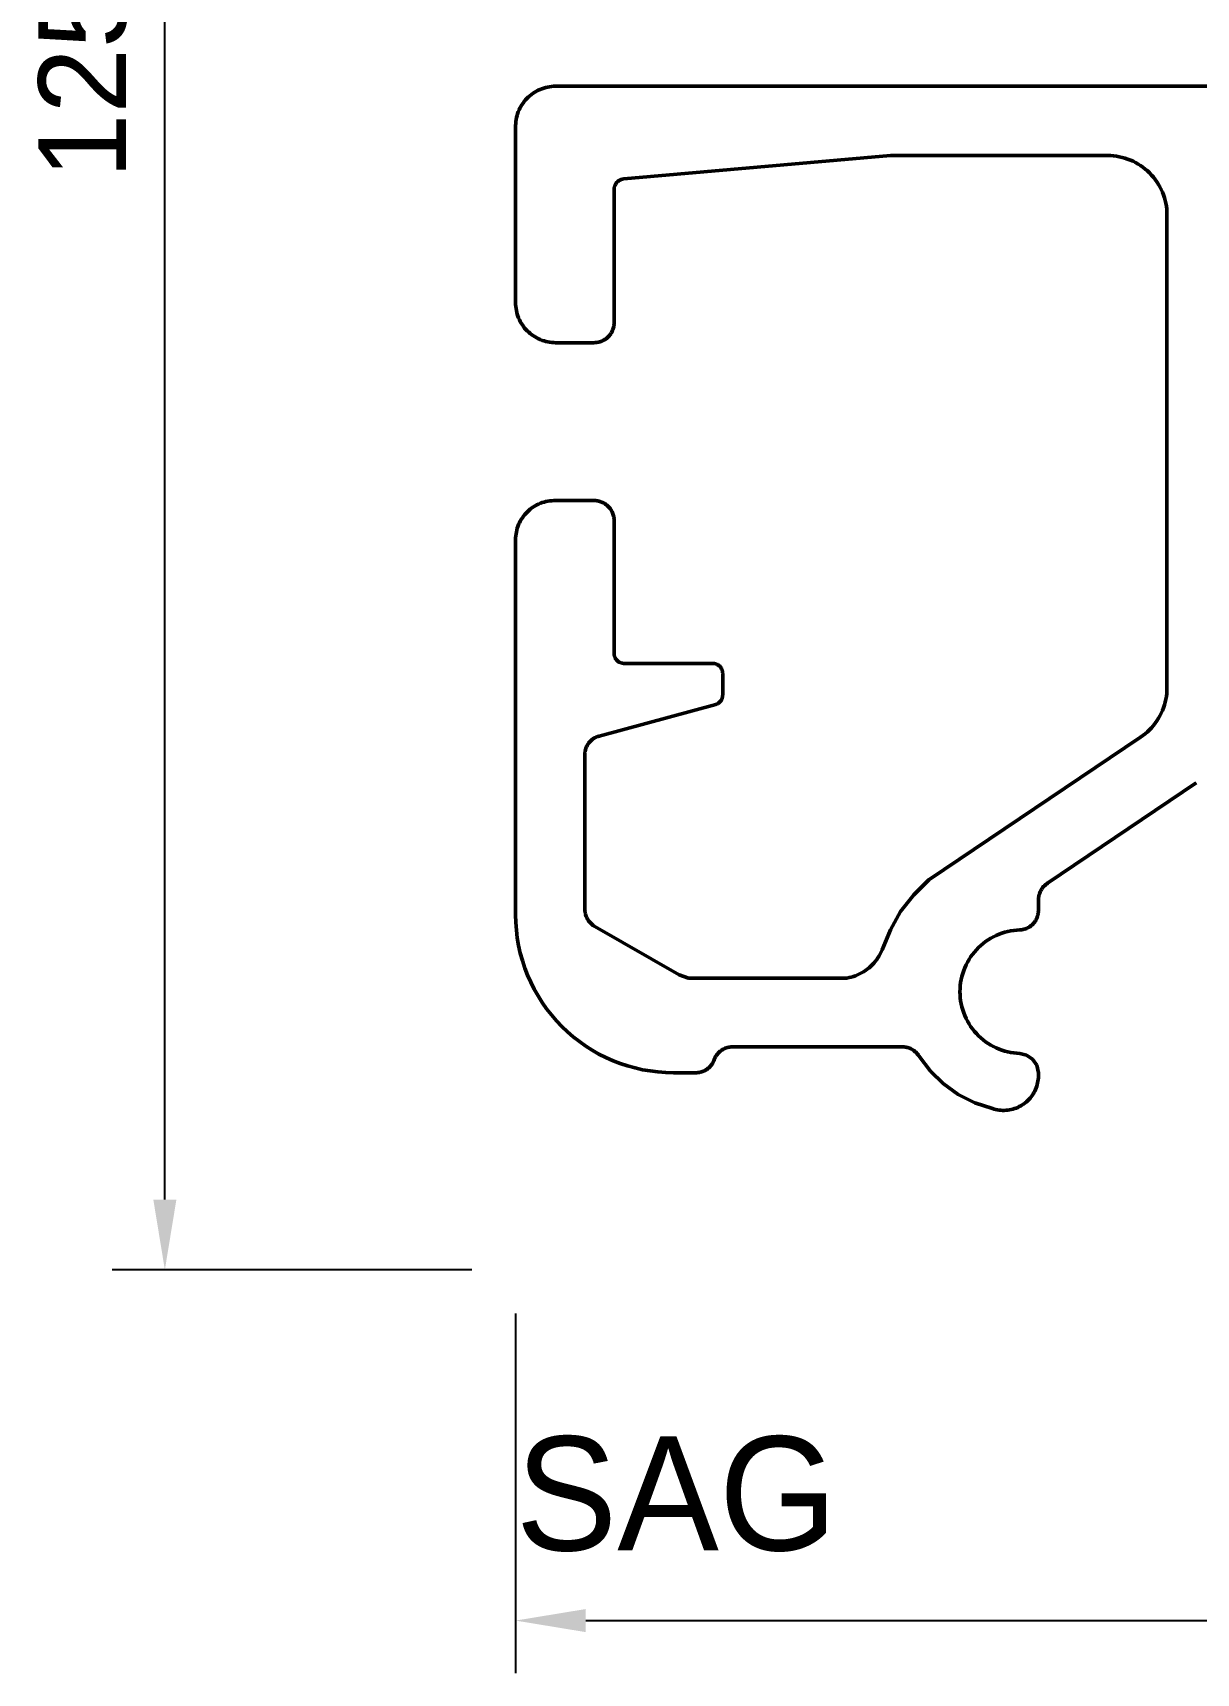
# Model space of a CAD drawing. Header units: metres. Extents: x -24 to 714, y -184 to 202.
# Drawn here: x 226.6 to 285.6, y -20.4 to 62.7 of the extents above; entities that cross this region are included whole.
import ezdxf

# ---------------------------------------------------------------- set-up
doc = ezdxf.new("R2010")
doc.units = ezdxf.units.M
doc.linetypes.add('KESIK', pattern=[3, 2, -1])
for name, color, linetype, lineweight in [('GIZLI', 8, 'KESIK', 35), ('GORUNEN', 7, 'Continuous', 50), ('OLCU', 4, 'Continuous', 25), ('YAZI', 3, 'Continuous', 25)]:
    doc.layers.add(name, color=color, linetype=linetype, lineweight=lineweight)
doc.dimstyles.new('PF_MM', dxfattribs={"dimtxt": 4.444445, "dimasz": 3.555556, "dimexe": 2.666667, "dimexo": 2.222222, "dimgap": 1.555556, "dimtad": 1, "dimdec": 1, "dimcen": 2.5, "dimclrd": 4, "dimclre": 4, "dimclrt": 3, "dimazin": 3, "dimtfac": 1, "dimtmove": 0, "dimatfit": 3})

msp = doc.modelspace()

# ---------------------------------------------------------------- linework, layer by layer
at = {"layer": 'GIZLI'}
for points in [[(251.111, 57.997), (251.116, 58.098), (251.126, 58.199), (251.14, 58.3), (251.16, 58.399), (251.185, 58.498), (251.215, 58.595), (251.249, 58.691), (251.288, 58.784), (251.332, 58.876), (251.38, 58.965), (251.433, 59.052), (251.49, 59.136), (251.551, 59.218), (251.616, 59.295), (251.685, 59.37), (251.758, 59.441), (251.834, 59.509), (251.913, 59.572), (251.996, 59.631), (252.081, 59.687), (252.169, 59.738), (252.259, 59.784), (252.352, 59.826), (252.446, 59.863), (252.543, 59.896), (252.64, 59.923), (252.739, 59.946), (252.839, 59.964), (252.94, 59.976), (253.042, 59.984), (253.143, 59.986)], [(253.143, 59.986), (333.619, 59.986)], [(251.111, 49.022), (251.111, 57.997)], [(270.119, 56.473), (256.605, 55.29)], [(281.125, 56.473), (270.119, 56.473)], [(281.125, 56.473), (281.273, 56.469), (281.42, 56.458), (281.566, 56.44), (281.712, 56.415), (281.856, 56.383), (281.998, 56.343), (282.138, 56.297), (282.276, 56.244), (282.411, 56.184), (282.542, 56.118), (282.671, 56.045), (282.795, 55.966), (282.916, 55.881), (283.032, 55.79), (283.144, 55.694), (283.251, 55.592), (283.353, 55.485), (283.449, 55.374), (283.54, 55.257), (283.625, 55.137), (283.704, 55.012), (283.776, 54.884), (283.843, 54.752), (283.902, 54.617), (283.955, 54.48), (284.002, 54.339), (284.041, 54.197), (284.073, 54.053), (284.099, 53.908), (284.117, 53.762), (284.128, 53.614), (284.131, 53.467)], [(256.106, 54.747), (256.107, 54.774), (256.109, 54.801), (256.113, 54.828), (256.117, 54.854), (256.123, 54.881), (256.131, 54.907), (256.139, 54.932), (256.149, 54.957), (256.16, 54.982), (256.172, 55.006), (256.186, 55.029), (256.2, 55.052), (256.216, 55.074), (256.233, 55.095), (256.25, 55.115), (256.269, 55.135), (256.289, 55.153), (256.309, 55.171), (256.331, 55.187), (256.353, 55.203), (256.376, 55.217), (256.399, 55.23), (256.423, 55.242), (256.448, 55.253), (256.473, 55.262), (256.499, 55.27), (256.525, 55.277), (256.552, 55.283), (256.578, 55.287), (256.605, 55.29)], [(256.106, 54.747), (256.106, 48.006)], [(284.131, 29.506), (284.131, 53.467)], [(253.143, 46.99), (253.043, 46.992), (252.944, 47), (252.845, 47.012), (252.747, 47.029), (252.649, 47.051), (252.553, 47.077), (252.459, 47.109), (252.366, 47.145), (252.274, 47.185), (252.185, 47.23), (252.098, 47.279), (252.014, 47.332), (251.933, 47.39), (251.854, 47.451), (251.779, 47.516), (251.706, 47.585), (251.638, 47.657), (251.572, 47.733), (251.511, 47.812), (251.454, 47.893), (251.4, 47.977), (251.351, 48.064), (251.306, 48.153), (251.266, 48.244), (251.23, 48.337), (251.199, 48.432), (251.172, 48.528), (251.15, 48.626), (251.133, 48.724), (251.121, 48.823), (251.114, 48.922), (251.111, 49.022)], [(256.106, 48.006), (256.105, 47.956), (256.102, 47.906), (256.095, 47.857), (256.087, 47.808), (256.076, 47.759), (256.063, 47.711), (256.047, 47.664), (256.029, 47.617), (256.009, 47.572), (255.986, 47.527), (255.962, 47.484), (255.935, 47.442), (255.907, 47.401), (255.876, 47.361), (255.843, 47.324), (255.809, 47.288), (255.773, 47.253), (255.735, 47.221), (255.696, 47.19), (255.655, 47.161), (255.613, 47.135), (255.569, 47.11), (255.525, 47.088), (255.479, 47.067), (255.433, 47.049), (255.385, 47.034), (255.337, 47.02), (255.289, 47.01), (255.24, 47.001), (255.19, 46.995), (255.14, 46.991), (255.09, 46.99)], [(255.09, 46.99), (253.143, 46.99)], [(251.111, 36.999), (251.114, 37.098), (251.121, 37.197), (251.133, 37.295), (251.15, 37.393), (251.172, 37.489), (251.199, 37.585), (251.231, 37.678), (251.267, 37.771), (251.307, 37.861), (251.352, 37.949), (251.402, 38.035), (251.455, 38.118), (251.513, 38.198), (251.575, 38.276), (251.64, 38.35), (251.709, 38.421), (251.781, 38.489), (251.857, 38.553), (251.936, 38.612), (252.017, 38.668), (252.102, 38.72), (252.189, 38.768), (252.278, 38.811), (252.369, 38.85), (252.462, 38.884), (252.556, 38.913), (252.652, 38.938), (252.749, 38.958), (252.847, 38.973), (252.945, 38.983), (253.044, 38.989), (253.143, 38.989)], [(253.143, 38.989), (255.133, 38.989)], [(255.133, 38.989), (255.183, 38.986), (255.233, 38.98), (255.282, 38.972), (255.331, 38.961), (255.379, 38.948), (255.427, 38.932), (255.474, 38.914), (255.52, 38.894), (255.565, 38.872), (255.608, 38.848), (255.651, 38.821), (255.692, 38.792), (255.732, 38.762), (255.77, 38.729), (255.806, 38.694), (255.841, 38.658), (255.874, 38.62), (255.905, 38.581), (255.934, 38.54), (255.961, 38.498), (255.985, 38.454), (256.008, 38.41), (256.028, 38.364), (256.047, 38.317), (256.062, 38.269), (256.076, 38.221), (256.087, 38.172), (256.095, 38.123), (256.102, 38.073), (256.105, 38.023), (256.106, 37.973)], [(256.106, 37.973), (256.106, 31.242)], [(251.111, 17.992), (251.111, 36.999)], [(256.614, 30.734), (256.59, 30.735), (256.565, 30.736), (256.54, 30.739), (256.515, 30.744), (256.491, 30.749), (256.467, 30.756), (256.443, 30.764), (256.42, 30.773), (256.397, 30.783), (256.375, 30.794), (256.353, 30.806), (256.332, 30.82), (256.312, 30.834), (256.292, 30.849), (256.273, 30.866), (256.255, 30.883), (256.238, 30.901), (256.222, 30.92), (256.206, 30.939), (256.192, 30.96), (256.179, 30.981), (256.166, 31.003), (256.155, 31.025), (256.145, 31.048), (256.136, 31.071), (256.128, 31.095), (256.122, 31.119), (256.116, 31.143), (256.112, 31.167), (256.109, 31.192), (256.107, 31.217), (256.106, 31.242)], [(256.614, 30.734), (261.144, 30.734)], [(261.144, 30.734), (261.169, 30.731), (261.194, 30.727), (261.219, 30.722), (261.243, 30.715), (261.267, 30.708), (261.291, 30.699), (261.314, 30.689), (261.337, 30.678), (261.359, 30.665), (261.38, 30.652), (261.401, 30.638), (261.421, 30.622), (261.44, 30.606), (261.458, 30.589), (261.476, 30.571), (261.492, 30.552), (261.508, 30.532), (261.523, 30.511), (261.536, 30.49), (261.549, 30.468), (261.56, 30.446), (261.57, 30.423), (261.58, 30.399), (261.588, 30.375), (261.594, 30.351), (261.6, 30.326), (261.604, 30.301), (261.607, 30.276), (261.609, 30.251), (261.61, 30.226)], [(261.61, 30.226), (261.61, 29.125)], [(261.61, 29.125), (261.609, 29.102), (261.608, 29.078), (261.605, 29.055), (261.601, 29.031), (261.596, 29.008), (261.589, 28.985), (261.582, 28.963), (261.574, 28.941), (261.564, 28.919), (261.554, 28.898), (261.542, 28.877), (261.53, 28.857), (261.516, 28.837), (261.502, 28.819), (261.487, 28.801), (261.47, 28.783), (261.453, 28.767), (261.436, 28.751), (261.417, 28.736), (261.398, 28.722), (261.378, 28.709), (261.358, 28.697), (261.337, 28.686), (261.315, 28.676), (261.293, 28.668), (261.271, 28.66)], [(284.131, 29.506), (284.128, 29.358), (284.117, 29.21), (284.099, 29.063), (284.073, 28.917), (284.041, 28.772), (284.001, 28.629), (283.955, 28.488), (283.902, 28.35), (283.842, 28.214), (283.776, 28.081), (283.703, 27.952), (283.624, 27.827), (283.538, 27.705), (283.447, 27.588), (283.351, 27.476), (283.249, 27.368), (283.142, 27.265), (283.03, 27.168), (282.913, 27.077), (282.792, 26.991)], [(261.271, 28.66), (255.344, 27.051)], [(254.625, 26.12), (254.626, 26.167), (254.629, 26.213), (254.635, 26.26), (254.643, 26.306), (254.653, 26.352), (254.666, 26.397), (254.68, 26.442), (254.697, 26.485), (254.716, 26.528), (254.737, 26.57), (254.76, 26.611), (254.785, 26.651), (254.812, 26.689), (254.84, 26.727), (254.871, 26.762), (254.903, 26.796), (254.937, 26.829), (254.972, 26.86), (255.009, 26.889), (255.047, 26.916), (255.086, 26.941), (255.127, 26.965), (255.169, 26.986), (255.211, 27.006), (255.255, 27.023), (255.299, 27.038), (255.344, 27.051)], [(272.066, 19.77), (282.792, 26.991)], [(254.625, 26.12), (254.625, 18.246)], [(285.613, 24.68), (278.077, 19.6)], [(271.304, 19.008), (272.066, 19.77)], [(277.612, 18.754), (277.615, 18.806), (277.62, 18.859), (277.628, 18.911), (277.639, 18.963), (277.652, 19.014), (277.668, 19.064), (277.686, 19.114), (277.707, 19.163), (277.73, 19.21), (277.755, 19.256), (277.783, 19.301), (277.813, 19.345), (277.845, 19.387), (277.879, 19.427), (277.915, 19.466), (277.953, 19.502), (277.993, 19.537), (278.034, 19.57), (278.077, 19.6)], [(270.627, 18.161), (271.304, 19.008)], [(277.612, 18.754), (277.612, 18.203)], [(259.112, 9.991), (258.72, 10), (258.328, 10.029), (257.938, 10.077), (257.551, 10.144), (257.168, 10.23), (256.79, 10.335), (256.417, 10.458), (256.05, 10.6), (255.691, 10.759), (255.34, 10.935), (254.999, 11.129), (254.667, 11.339), (254.346, 11.565), (254.036, 11.807), (253.739, 12.063), (253.455, 12.334), (253.184, 12.619), (252.927, 12.916), (252.686, 13.225), (252.46, 13.547), (252.249, 13.878), (252.056, 14.22), (251.879, 14.571), (251.72, 14.93), (251.579, 15.296), (251.456, 15.669), (251.351, 16.048), (251.265, 16.431), (251.198, 16.818), (251.15, 17.207), (251.121, 17.599), (251.111, 17.992)], [(255.133, 17.399), (255.091, 17.424), (255.05, 17.452), (255.011, 17.481), (254.973, 17.513), (254.937, 17.546), (254.902, 17.581), (254.869, 17.617), (254.838, 17.655), (254.809, 17.695), (254.782, 17.735), (254.756, 17.777), (254.733, 17.821), (254.712, 17.865), (254.693, 17.91), (254.676, 17.957), (254.662, 18.004), (254.65, 18.051), (254.64, 18.099), (254.633, 18.148), (254.628, 18.197), (254.625, 18.246)], [(270.119, 17.23), (270.627, 18.161)], [(277.612, 18.203), (277.611, 18.155), (277.607, 18.108), (277.601, 18.06), (277.593, 18.013), (277.582, 17.966), (277.57, 17.92), (277.554, 17.874), (277.537, 17.829), (277.518, 17.785), (277.496, 17.743), (277.472, 17.701), (277.447, 17.66), (277.419, 17.621), (277.389, 17.583), (277.358, 17.547), (277.325, 17.513), (277.29, 17.48), (277.253, 17.448), (277.216, 17.419), (277.176, 17.391), (277.136, 17.366), (277.094, 17.342), (277.051, 17.321), (277.007, 17.302), (276.962, 17.284), (276.916, 17.27), (276.87, 17.257), (276.823, 17.247), (276.776, 17.239), (276.728, 17.233), (276.68, 17.23)], [(255.133, 17.399), (259.408, 14.944)], [(269.695, 16.214), (270.119, 17.23)], [(276.68, 10.964), (276.525, 10.973), (276.37, 10.989), (276.216, 11.013), (276.063, 11.044), (275.912, 11.083), (275.764, 11.13), (275.617, 11.184), (275.474, 11.245), (275.334, 11.313), (275.197, 11.388), (275.065, 11.469), (274.936, 11.557), (274.812, 11.652), (274.693, 11.752), (274.579, 11.858), (274.47, 11.97), (274.368, 12.087), (274.271, 12.209), (274.18, 12.336), (274.096, 12.467), (274.018, 12.602), (273.947, 12.741), (273.883, 12.883), (273.826, 13.028), (273.777, 13.176), (273.735, 13.326), (273.7, 13.478), (273.673, 13.631), (273.654, 13.786), (273.642, 13.941), (273.638, 14.097), (273.642, 14.253), (273.654, 14.408), (273.673, 14.563), (273.7, 14.716), (273.735, 14.868), (273.777, 15.018), (273.826, 15.166), (273.883, 15.311), (273.947, 15.453), (274.018, 15.592), (274.096, 15.727), (274.18, 15.858), (274.271, 15.985), (274.368, 16.107), (274.47, 16.224), (274.579, 16.336), (274.693, 16.442), (274.812, 16.542), (274.936, 16.637), (275.065, 16.725), (275.197, 16.806), (275.334, 16.881), (275.474, 16.949), (275.617, 17.01), (275.764, 17.064), (275.912, 17.111), (276.063, 17.15), (276.216, 17.181), (276.37, 17.205), (276.525, 17.221), (276.68, 17.23)], [(269.695, 16.214), (269.649, 16.11), (269.598, 16.008), (269.542, 15.909), (269.481, 15.813), (269.416, 15.72), (269.346, 15.63), (269.272, 15.543), (269.194, 15.461), (269.113, 15.382), (269.027, 15.307), (268.938, 15.236), (268.846, 15.17), (268.75, 15.108), (268.652, 15.051), (268.551, 14.998), (268.447, 14.951), (268.342, 14.908), (268.234, 14.871), (268.125, 14.839), (268.015, 14.812), (267.903, 14.79), (267.79, 14.774)], [(259.408, 14.944), (259.874, 14.774)], [(259.874, 14.774), (267.79, 14.774)], [(261.176, 10.64), (261.194, 10.685), (261.214, 10.73), (261.236, 10.774), (261.26, 10.817), (261.286, 10.858), (261.314, 10.899), (261.345, 10.937), (261.377, 10.974), (261.411, 11.01), (261.446, 11.044), (261.483, 11.076), (261.522, 11.106), (261.562, 11.134), (261.604, 11.161), (261.646, 11.185), (261.69, 11.207), (261.735, 11.227), (261.781, 11.245), (261.827, 11.26), (261.875, 11.273), (261.923, 11.284), (261.971, 11.292), (262.02, 11.298), (262.069, 11.302), (262.118, 11.303)], [(270.711, 11.303), (262.118, 11.303)], [(270.711, 11.303), (270.759, 11.302), (270.807, 11.298), (270.855, 11.293), (270.902, 11.285), (270.949, 11.274), (270.996, 11.262), (271.041, 11.247), (271.086, 11.23), (271.13, 11.211), (271.173, 11.19), (271.216, 11.167), (271.256, 11.142), (271.296, 11.115), (271.334, 11.086), (271.371, 11.055), (271.407, 11.023), (271.44, 10.989), (271.473, 10.953), (271.503, 10.916), (271.531, 10.877), (271.558, 10.837)], [(272.151, 10.075), (271.558, 10.837)], [(276.68, 10.964), (277.019, 10.88)], [(277.019, 10.88), (277.315, 10.668)], [(260.255, 9.991), (259.112, 9.991)], [(261.176, 10.64), (261.159, 10.595), (261.139, 10.551), (261.118, 10.508), (261.094, 10.466), (261.069, 10.426), (261.041, 10.386), (261.011, 10.348), (260.98, 10.312), (260.947, 10.277), (260.912, 10.244), (260.876, 10.213), (260.838, 10.183), (260.799, 10.156), (260.758, 10.13), (260.716, 10.106), (260.673, 10.085), (260.63, 10.065), (260.585, 10.048), (260.539, 10.033), (260.493, 10.02), (260.446, 10.009), (260.399, 10.001), (260.351, 9.995), (260.303, 9.992), (260.255, 9.991)], [(272.786, 9.44), (272.151, 10.075)], [(277.612, 9.991), (277.616, 9.903), (277.617, 9.816), (277.613, 9.729), (277.605, 9.642), (277.592, 9.555), (277.575, 9.47), (277.554, 9.385), (277.529, 9.301), (277.5, 9.219), (277.467, 9.138), (277.43, 9.059), (277.389, 8.982), (277.344, 8.907), (277.296, 8.834), (277.244, 8.764), (277.189, 8.696), (277.13, 8.632), (277.068, 8.57), (277.004, 8.511), (276.936, 8.456), (276.866, 8.403), (276.794, 8.355), (276.719, 8.31), (276.642, 8.269), (276.563, 8.231), (276.482, 8.198), (276.4, 8.169), (276.316, 8.143), (276.231, 8.122), (276.146, 8.105), (276.059, 8.092), (275.972, 8.084), (275.885, 8.08), (275.798, 8.08), (275.711, 8.084), (275.624, 8.093), (275.537, 8.106), (275.452, 8.123), (275.367, 8.145), (275.283, 8.17)], [(277.315, 10.668), (277.527, 10.372)], [(277.527, 10.372), (277.612, 9.991)], [(273.548, 8.89), (272.786, 9.44)], [(274.394, 8.467), (273.548, 8.89)], [(275.283, 8.17), (274.394, 8.467)]]:
    msp.add_lwpolyline(points, dxfattribs=at)
at = {"layer": 'GORUNEN'}
for points in [[(251.111, 57.997), (251.116, 58.098), (251.126, 58.199), (251.14, 58.3), (251.16, 58.399), (251.185, 58.498), (251.215, 58.595), (251.249, 58.691), (251.288, 58.784), (251.332, 58.876), (251.38, 58.965), (251.433, 59.052), (251.49, 59.136), (251.551, 59.218), (251.616, 59.295), (251.685, 59.37), (251.758, 59.441), (251.834, 59.509), (251.913, 59.572), (251.996, 59.631), (252.081, 59.687), (252.169, 59.738), (252.259, 59.784), (252.352, 59.826), (252.446, 59.863), (252.543, 59.896), (252.64, 59.923), (252.739, 59.946), (252.839, 59.964), (252.94, 59.976), (253.042, 59.984), (253.143, 59.986)], [(253.143, 59.986), (333.619, 59.986)], [(251.111, 49.022), (251.111, 57.997)], [(270.119, 56.473), (256.605, 55.29)], [(281.125, 56.473), (270.119, 56.473)], [(281.125, 56.473), (281.273, 56.469), (281.42, 56.458), (281.566, 56.44), (281.712, 56.415), (281.856, 56.383), (281.998, 56.343), (282.138, 56.297), (282.276, 56.244), (282.411, 56.184), (282.542, 56.118), (282.671, 56.045), (282.795, 55.966), (282.916, 55.881), (283.032, 55.79), (283.144, 55.694), (283.251, 55.592), (283.353, 55.485), (283.449, 55.374), (283.54, 55.257), (283.625, 55.137), (283.704, 55.012), (283.776, 54.884), (283.843, 54.752), (283.902, 54.617), (283.955, 54.48), (284.002, 54.339), (284.041, 54.197), (284.073, 54.053), (284.099, 53.908), (284.117, 53.762), (284.128, 53.614), (284.131, 53.467)], [(256.106, 54.747), (256.107, 54.774), (256.109, 54.801), (256.113, 54.828), (256.117, 54.854), (256.123, 54.881), (256.131, 54.907), (256.139, 54.932), (256.149, 54.957), (256.16, 54.982), (256.172, 55.006), (256.186, 55.029), (256.2, 55.052), (256.216, 55.074), (256.233, 55.095), (256.25, 55.115), (256.269, 55.135), (256.289, 55.153), (256.309, 55.171), (256.331, 55.187), (256.353, 55.203), (256.376, 55.217), (256.399, 55.23), (256.423, 55.242), (256.448, 55.253), (256.473, 55.262), (256.499, 55.27), (256.525, 55.277), (256.552, 55.283), (256.578, 55.287), (256.605, 55.29)], [(256.106, 54.747), (256.106, 48.006)], [(284.131, 29.506), (284.131, 53.467)], [(253.143, 46.99), (253.043, 46.992), (252.944, 47), (252.845, 47.012), (252.747, 47.029), (252.649, 47.051), (252.553, 47.077), (252.459, 47.109), (252.366, 47.145), (252.274, 47.185), (252.185, 47.23), (252.098, 47.279), (252.014, 47.332), (251.933, 47.39), (251.854, 47.451), (251.779, 47.516), (251.706, 47.585), (251.638, 47.657), (251.572, 47.733), (251.511, 47.812), (251.454, 47.893), (251.4, 47.977), (251.351, 48.064), (251.306, 48.153), (251.266, 48.244), (251.23, 48.337), (251.199, 48.432), (251.172, 48.528), (251.15, 48.626), (251.133, 48.724), (251.121, 48.823), (251.114, 48.922), (251.111, 49.022)], [(256.106, 48.006), (256.105, 47.956), (256.102, 47.906), (256.095, 47.857), (256.087, 47.808), (256.076, 47.759), (256.063, 47.711), (256.047, 47.664), (256.029, 47.617), (256.009, 47.572), (255.986, 47.527), (255.962, 47.484), (255.935, 47.442), (255.907, 47.401), (255.876, 47.361), (255.843, 47.324), (255.809, 47.288), (255.773, 47.253), (255.735, 47.221), (255.696, 47.19), (255.655, 47.161), (255.613, 47.135), (255.569, 47.11), (255.525, 47.088), (255.479, 47.067), (255.433, 47.049), (255.385, 47.034), (255.337, 47.02), (255.289, 47.01), (255.24, 47.001), (255.19, 46.995), (255.14, 46.991), (255.09, 46.99)], [(255.09, 46.99), (253.143, 46.99)], [(251.111, 36.999), (251.114, 37.098), (251.121, 37.197), (251.133, 37.295), (251.15, 37.393), (251.172, 37.489), (251.199, 37.585), (251.231, 37.678), (251.267, 37.771), (251.307, 37.861), (251.352, 37.949), (251.402, 38.035), (251.455, 38.118), (251.513, 38.198), (251.575, 38.276), (251.64, 38.35), (251.709, 38.421), (251.781, 38.489), (251.857, 38.553), (251.936, 38.612), (252.017, 38.668), (252.102, 38.72), (252.189, 38.768), (252.278, 38.811), (252.369, 38.85), (252.462, 38.884), (252.556, 38.913), (252.652, 38.938), (252.749, 38.958), (252.847, 38.973), (252.945, 38.983), (253.044, 38.989), (253.143, 38.989)], [(253.143, 38.989), (255.133, 38.989)], [(255.133, 38.989), (255.183, 38.986), (255.233, 38.98), (255.282, 38.972), (255.331, 38.961), (255.379, 38.948), (255.427, 38.932), (255.474, 38.914), (255.52, 38.894), (255.565, 38.872), (255.608, 38.848), (255.651, 38.821), (255.692, 38.792), (255.732, 38.762), (255.77, 38.729), (255.806, 38.694), (255.841, 38.658), (255.874, 38.62), (255.905, 38.581), (255.934, 38.54), (255.961, 38.498), (255.985, 38.454), (256.008, 38.41), (256.028, 38.364), (256.047, 38.317), (256.062, 38.269), (256.076, 38.221), (256.087, 38.172), (256.095, 38.123), (256.102, 38.073), (256.105, 38.023), (256.106, 37.973)], [(256.106, 37.973), (256.106, 31.242)], [(251.111, 17.992), (251.111, 36.999)], [(256.614, 30.734), (256.59, 30.735), (256.565, 30.736), (256.54, 30.739), (256.515, 30.744), (256.491, 30.749), (256.467, 30.756), (256.443, 30.764), (256.42, 30.773), (256.397, 30.783), (256.375, 30.794), (256.353, 30.806), (256.332, 30.82), (256.312, 30.834), (256.292, 30.849), (256.273, 30.866), (256.255, 30.883), (256.238, 30.901), (256.222, 30.92), (256.206, 30.939), (256.192, 30.96), (256.179, 30.981), (256.166, 31.003), (256.155, 31.025), (256.145, 31.048), (256.136, 31.071), (256.128, 31.095), (256.122, 31.119), (256.116, 31.143), (256.112, 31.167), (256.109, 31.192), (256.107, 31.217), (256.106, 31.242)], [(256.614, 30.734), (261.144, 30.734)], [(261.144, 30.734), (261.169, 30.731), (261.194, 30.727), (261.219, 30.722), (261.243, 30.715), (261.267, 30.708), (261.291, 30.699), (261.314, 30.689), (261.337, 30.678), (261.359, 30.665), (261.38, 30.652), (261.401, 30.638), (261.421, 30.622), (261.44, 30.606), (261.458, 30.589), (261.476, 30.571), (261.492, 30.552), (261.508, 30.532), (261.523, 30.511), (261.536, 30.49), (261.549, 30.468), (261.56, 30.446), (261.57, 30.423), (261.58, 30.399), (261.588, 30.375), (261.594, 30.351), (261.6, 30.326), (261.604, 30.301), (261.607, 30.276), (261.609, 30.251), (261.61, 30.226)], [(261.61, 30.226), (261.61, 29.125)], [(261.61, 29.125), (261.609, 29.102), (261.608, 29.078), (261.605, 29.055), (261.601, 29.031), (261.596, 29.008), (261.589, 28.985), (261.582, 28.963), (261.574, 28.941), (261.564, 28.919), (261.554, 28.898), (261.542, 28.877), (261.53, 28.857), (261.516, 28.837), (261.502, 28.819), (261.487, 28.801), (261.47, 28.783), (261.453, 28.767), (261.436, 28.751), (261.417, 28.736), (261.398, 28.722), (261.378, 28.709), (261.358, 28.697), (261.337, 28.686), (261.315, 28.676), (261.293, 28.668), (261.271, 28.66)], [(284.131, 29.506), (284.128, 29.358), (284.117, 29.21), (284.099, 29.063), (284.073, 28.917), (284.041, 28.772), (284.001, 28.629), (283.955, 28.488), (283.902, 28.35), (283.842, 28.214), (283.776, 28.081), (283.703, 27.952), (283.624, 27.827), (283.538, 27.705), (283.447, 27.588), (283.351, 27.476), (283.249, 27.368), (283.142, 27.265), (283.03, 27.168), (282.913, 27.077), (282.792, 26.991)], [(261.271, 28.66), (255.344, 27.051)], [(254.625, 26.12), (254.626, 26.167), (254.629, 26.213), (254.635, 26.26), (254.643, 26.306), (254.653, 26.352), (254.666, 26.397), (254.68, 26.442), (254.697, 26.485), (254.716, 26.528), (254.737, 26.57), (254.76, 26.611), (254.785, 26.651), (254.812, 26.689), (254.84, 26.727), (254.871, 26.762), (254.903, 26.796), (254.937, 26.829), (254.972, 26.86), (255.009, 26.889), (255.047, 26.916), (255.086, 26.941), (255.127, 26.965), (255.169, 26.986), (255.211, 27.006), (255.255, 27.023), (255.299, 27.038), (255.344, 27.051)], [(272.066, 19.77), (282.792, 26.991)], [(254.625, 26.12), (254.625, 18.246)], [(285.613, 24.68), (278.077, 19.6)], [(271.304, 19.008), (272.066, 19.77)], [(277.612, 18.754), (277.615, 18.806), (277.62, 18.859), (277.628, 18.911), (277.639, 18.963), (277.652, 19.014), (277.668, 19.064), (277.686, 19.114), (277.707, 19.163), (277.73, 19.21), (277.755, 19.256), (277.783, 19.301), (277.813, 19.345), (277.845, 19.387), (277.879, 19.427), (277.915, 19.466), (277.953, 19.502), (277.993, 19.537), (278.034, 19.57), (278.077, 19.6)], [(270.627, 18.161), (271.304, 19.008)], [(277.612, 18.754), (277.612, 18.203)], [(259.112, 9.991), (258.72, 10), (258.328, 10.029), (257.938, 10.077), (257.551, 10.144), (257.168, 10.23), (256.79, 10.335), (256.417, 10.458), (256.05, 10.6), (255.691, 10.759), (255.34, 10.935), (254.999, 11.129), (254.667, 11.339), (254.346, 11.565), (254.036, 11.807), (253.739, 12.063), (253.455, 12.334), (253.184, 12.619), (252.927, 12.916), (252.686, 13.225), (252.46, 13.547), (252.249, 13.878), (252.056, 14.22), (251.879, 14.571), (251.72, 14.93), (251.579, 15.296), (251.456, 15.669), (251.351, 16.048), (251.265, 16.431), (251.198, 16.818), (251.15, 17.207), (251.121, 17.599), (251.111, 17.992)], [(255.133, 17.399), (255.091, 17.424), (255.05, 17.452), (255.011, 17.481), (254.973, 17.513), (254.937, 17.546), (254.902, 17.581), (254.869, 17.617), (254.838, 17.655), (254.809, 17.695), (254.782, 17.735), (254.756, 17.777), (254.733, 17.821), (254.712, 17.865), (254.693, 17.91), (254.676, 17.957), (254.662, 18.004), (254.65, 18.051), (254.64, 18.099), (254.633, 18.148), (254.628, 18.197), (254.625, 18.246)], [(270.119, 17.23), (270.627, 18.161)], [(277.612, 18.203), (277.611, 18.155), (277.607, 18.108), (277.601, 18.06), (277.593, 18.013), (277.582, 17.966), (277.57, 17.92), (277.554, 17.874), (277.537, 17.829), (277.518, 17.785), (277.496, 17.743), (277.472, 17.701), (277.447, 17.66), (277.419, 17.621), (277.389, 17.583), (277.358, 17.547), (277.325, 17.513), (277.29, 17.48), (277.253, 17.448), (277.216, 17.419), (277.176, 17.391), (277.136, 17.366), (277.094, 17.342), (277.051, 17.321), (277.007, 17.302), (276.962, 17.284), (276.916, 17.27), (276.87, 17.257), (276.823, 17.247), (276.776, 17.239), (276.728, 17.233), (276.68, 17.23)], [(255.133, 17.399), (259.408, 14.944)], [(269.695, 16.214), (270.119, 17.23)], [(276.68, 10.964), (276.525, 10.973), (276.37, 10.989), (276.216, 11.013), (276.063, 11.044), (275.912, 11.083), (275.764, 11.13), (275.617, 11.184), (275.474, 11.245), (275.334, 11.313), (275.197, 11.388), (275.065, 11.469), (274.936, 11.557), (274.812, 11.652), (274.693, 11.752), (274.579, 11.858), (274.47, 11.97), (274.368, 12.087), (274.271, 12.209), (274.18, 12.336), (274.096, 12.467), (274.018, 12.602), (273.947, 12.741), (273.883, 12.883), (273.826, 13.028), (273.777, 13.176), (273.735, 13.326), (273.7, 13.478), (273.673, 13.631), (273.654, 13.786), (273.642, 13.941), (273.638, 14.097), (273.642, 14.253), (273.654, 14.408), (273.673, 14.563), (273.7, 14.716), (273.735, 14.868), (273.777, 15.018), (273.826, 15.166), (273.883, 15.311), (273.947, 15.453), (274.018, 15.592), (274.096, 15.727), (274.18, 15.858), (274.271, 15.985), (274.368, 16.107), (274.47, 16.224), (274.579, 16.336), (274.693, 16.442), (274.812, 16.542), (274.936, 16.637), (275.065, 16.725), (275.197, 16.806), (275.334, 16.881), (275.474, 16.949), (275.617, 17.01), (275.764, 17.064), (275.912, 17.111), (276.063, 17.15), (276.216, 17.181), (276.37, 17.205), (276.525, 17.221), (276.68, 17.23)], [(269.695, 16.214), (269.649, 16.11), (269.598, 16.008), (269.542, 15.909), (269.481, 15.813), (269.416, 15.72), (269.346, 15.63), (269.272, 15.543), (269.194, 15.461), (269.113, 15.382), (269.027, 15.307), (268.938, 15.236), (268.846, 15.17), (268.75, 15.108), (268.652, 15.051), (268.551, 14.998), (268.447, 14.951), (268.342, 14.908), (268.234, 14.871), (268.125, 14.839), (268.015, 14.812), (267.903, 14.79), (267.79, 14.774)], [(259.408, 14.944), (259.874, 14.774)], [(259.874, 14.774), (267.79, 14.774)], [(261.176, 10.64), (261.194, 10.685), (261.214, 10.73), (261.236, 10.774), (261.26, 10.817), (261.286, 10.858), (261.314, 10.899), (261.345, 10.937), (261.377, 10.974), (261.411, 11.01), (261.446, 11.044), (261.483, 11.076), (261.522, 11.106), (261.562, 11.134), (261.604, 11.161), (261.646, 11.185), (261.69, 11.207), (261.735, 11.227), (261.781, 11.245), (261.827, 11.26), (261.875, 11.273), (261.923, 11.284), (261.971, 11.292), (262.02, 11.298), (262.069, 11.302), (262.118, 11.303)], [(270.711, 11.303), (262.118, 11.303)], [(270.711, 11.303), (270.759, 11.302), (270.807, 11.298), (270.855, 11.293), (270.902, 11.285), (270.949, 11.274), (270.996, 11.262), (271.041, 11.247), (271.086, 11.23), (271.13, 11.211), (271.173, 11.19), (271.216, 11.167), (271.256, 11.142), (271.296, 11.115), (271.334, 11.086), (271.371, 11.055), (271.407, 11.023), (271.44, 10.989), (271.473, 10.953), (271.503, 10.916), (271.531, 10.877), (271.558, 10.837)], [(272.151, 10.075), (271.558, 10.837)], [(276.68, 10.964), (277.019, 10.88)], [(277.019, 10.88), (277.315, 10.668)], [(260.255, 9.991), (259.112, 9.991)], [(261.176, 10.64), (261.159, 10.595), (261.139, 10.551), (261.118, 10.508), (261.094, 10.466), (261.069, 10.426), (261.041, 10.386), (261.011, 10.348), (260.98, 10.312), (260.947, 10.277), (260.912, 10.244), (260.876, 10.213), (260.838, 10.183), (260.799, 10.156), (260.758, 10.13), (260.716, 10.106), (260.673, 10.085), (260.63, 10.065), (260.585, 10.048), (260.539, 10.033), (260.493, 10.02), (260.446, 10.009), (260.399, 10.001), (260.351, 9.995), (260.303, 9.992), (260.255, 9.991)], [(272.786, 9.44), (272.151, 10.075)], [(277.612, 9.991), (277.616, 9.903), (277.617, 9.816), (277.613, 9.729), (277.605, 9.642), (277.592, 9.555), (277.575, 9.47), (277.554, 9.385), (277.529, 9.301), (277.5, 9.219), (277.467, 9.138), (277.43, 9.059), (277.389, 8.982), (277.344, 8.907), (277.296, 8.834), (277.244, 8.764), (277.189, 8.696), (277.13, 8.632), (277.068, 8.57), (277.004, 8.511), (276.936, 8.456), (276.866, 8.403), (276.794, 8.355), (276.719, 8.31), (276.642, 8.269), (276.563, 8.231), (276.482, 8.198), (276.4, 8.169), (276.316, 8.143), (276.231, 8.122), (276.146, 8.105), (276.059, 8.092), (275.972, 8.084), (275.885, 8.08), (275.798, 8.08), (275.711, 8.084), (275.624, 8.093), (275.537, 8.106), (275.452, 8.123), (275.367, 8.145), (275.283, 8.17)], [(277.315, 10.668), (277.527, 10.372)], [(277.527, 10.372), (277.612, 9.991)], [(273.548, 8.89), (272.786, 9.44)], [(274.394, 8.467), (273.548, 8.89)], [(275.283, 8.17), (274.394, 8.467)]]:
    msp.add_lwpolyline(points, dxfattribs=at)

# ---------------------------------------------------------------- texts
at = {"layer": 'YAZI'}
msp.add_text('SAG', height=5.7778, dxfattribs=at).set_placement((251.111, -14.222))

# ---------------------------------------------------------------- dimensions: what is measured, and where the dimension line sits
at = {"layer": 'OLCU'}
msp.add_linear_dim(base=(233.333, 0), p1=(251.111, 0), p2=(251.111, 125.476), angle=90, dimstyle='PF_MM', dxfattribs=at).render()
msp.add_linear_dim(base=(251.111, -17.778), p1=(251.111, 0), p2=(363.633, 0), dimstyle='PF_MM', dxfattribs=at).render()

doc.saveas('drawing.dxf')
